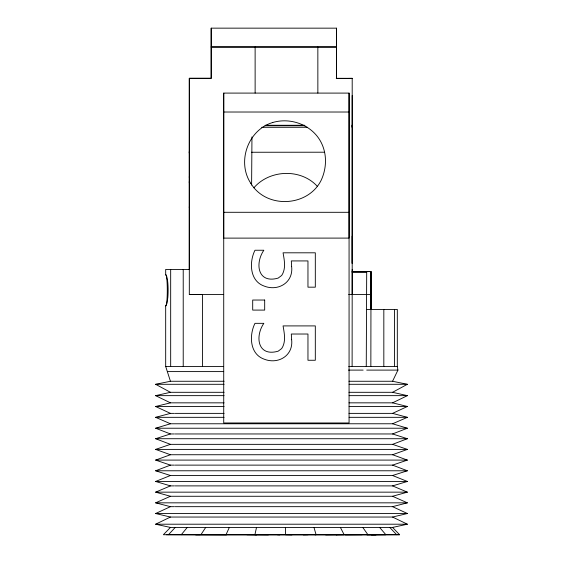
<?xml version="1.0" encoding="UTF-8"?>
<svg xmlns="http://www.w3.org/2000/svg" width="563" height="563" viewBox="0 0 563 563"><rect width="100%" height="100%" fill="white"/><g stroke="black" fill="none" stroke-linecap="round" stroke-linejoin="round"><path stroke-width="0.84" d="M224.088 381.264L170.441 381.264L165.684 366.443L165.677 305.906L166.937 303.408L167.837 297.384A15.511 2.555 -90 0 0 167.704 281.739L166.704 276.306L165.684 274.758L165.684 269.431L189.302 269.431M170.673 366.443L170.673 269.431M183.221 366.443L183.221 269.431M189.309 152.538L189.309 151.693L189.316 153.178M202.469 366.443L202.469 294.498L189.302 294.456L223.581 294.498M189.259 269.508L189.309 78.306L211.202 78.306L211.195 28.15L336.533 28.164L336.519 78.609L352.206 78.341L336.252 78.306M255.13 93.064L255.123 47.025M317.863 93.064L317.849 47.025M336.519 78.609L336.533 28.164M349.067 93.106L349.067 238.1L223.722 238.121L223.729 93.106L223.722 422.975L349.067 422.975L349.067 93.099L223.722 93.092M352.114 366.443L352.199 271.479L371.003 271.598L370.855 366.443M352.206 124.965L352.206 127.266L352.206 125.282M366.26 366.443L366.696 271.598M383.825 366.443L383.825 309.439M394.424 366.443L394.424 309.439M349.004 381.264L392.559 381.264L397.928 370.102L397.316 366.443L397.316 309.439L366.576 309.439M189.302 176.662L189.302 177.422M189.295 207.557L189.295 206.797M251.612 185.058L251.957 136.936M256.51 527.432L254.912 534.73L268.389 534.85M226.009 534.73L229.331 527.432M205.713 527.432L200.885 534.73L226.396 534.85M181.258 534.73L187.261 527.432M168.457 534.73L175.227 527.432M170.441 527.432L163.369 534.73L399.631 534.73L392.559 527.432L170.441 527.432L155.62 524.209L170.441 517.045L392.559 517.045L407.38 513.526L392.559 506.665L390.476 506.665M253.878 187.824C269.642 169.449 300.923 168.323 317.321 186.339M165.684 274.758L165.853 274.61A15.687 1.506 90 0 1 167.288 289.009A15.687 1.506 90 0 1 166.099 305.625L165.677 305.906M349.004 392.305L392.559 392.305L407.38 384.297L392.559 381.264M349.004 402.841L392.559 402.841L407.38 395.648L392.559 392.305M272.759 122.495C248.001 129.8 236.636 161.862 250.788 183.285M349.004 413.376L392.559 413.376L407.38 406.493L392.559 402.841M170.441 517.045L155.62 513.526L170.441 506.665L174.431 506.665M170.441 506.665L155.62 502.836L170.441 496.277L392.559 496.277L407.38 492.153L392.559 485.89L175.227 485.89M174.431 433.96L170.441 433.96L155.62 428.225L170.441 423.77L392.559 423.77L407.38 417.331L392.559 413.376M170.441 496.277L155.62 492.153L170.441 485.89L174.431 485.89M170.441 485.89L155.62 481.464L170.441 475.503L392.559 475.503L407.38 470.781L392.559 465.122L175.227 465.122M175.227 433.96L392.559 433.96L407.38 428.225L392.559 423.77M170.441 475.503L155.62 470.781L170.441 465.122L174.431 465.122M392.559 444.348L407.38 449.401L392.559 454.735L170.441 454.735L155.62 449.401L170.441 444.348L392.559 444.348L407.38 438.718L392.559 433.96M170.441 465.122L155.62 460.091L170.441 454.735M392.559 465.122L407.38 460.091L392.559 454.735M170.441 444.348L155.62 438.718L170.441 433.96M392.559 485.89L407.38 481.464L392.559 475.503M170.441 423.77L155.62 417.331L170.441 413.376L174.431 413.376M392.559 506.665L407.38 502.836L392.559 496.277M170.441 413.376L155.62 406.493L170.441 402.841L224.088 402.841M170.441 402.841L155.62 395.648L170.441 392.305L224.088 392.305M392.559 527.432L407.38 524.209L392.559 517.045M170.441 392.305L155.62 384.297L170.441 381.264M272.752 122.495C289.889 117.414 309.671 124.156 319.397 139.357C327.117 151.56 327.216 167.112 321.269 180.047C308.172 207.036 266.229 209.197 250.788 183.278M315.062 534.85L316.068 534.73L313.999 527.432M303.309 534.85L308.088 534.73M336.202 534.85L344.148 534.73L340.397 527.432M325.66 534.85L336.991 534.73M345.302 534.85L362.115 534.73M366.977 534.85L385.873 534.73L379.624 527.432M371.362 534.85L399.631 534.73M211.188 46.954L336.533 46.961M211.188 47.025L336.505 47.025M223.722 112.016L349.067 112.023M265.187 125.282L304.745 125.289M265.124 125.732L304.829 125.732M261.689 127.301L307.391 127.28M251.443 152.256L324.175 152.214M223.722 212.293L349.067 212.307M352.206 271.598L371.003 271.598L371.003 309.439L371.003 271.739M352.206 272.569L366.696 272.569M348.701 294.498L371.045 294.498M165.684 366.443L223.581 366.443M348.771 366.443L397.316 366.443M348.462 370.102L363.128 370.102M366.731 370.102L397.928 370.102M167.549 371.594L223.694 371.594M155.62 384.297L224.081 384.297M349.116 384.297L407.38 384.297M155.62 395.648L224.081 395.648M349.116 395.648L407.38 395.648M155.62 406.493L224.081 406.493M349.116 406.493L407.38 406.493M175.227 413.376L224.088 413.376M155.62 417.331L224.081 417.331M349.116 417.331L407.38 417.331M155.62 428.225L407.38 428.225M155.62 438.718L407.38 438.718M155.62 449.401L407.38 449.401M155.62 460.091L407.38 460.091M155.62 470.781L407.38 470.781M155.62 481.464L407.38 481.464M155.62 492.153L407.38 492.153M155.62 502.836L407.38 502.836M175.227 506.665L389.779 506.665M155.62 513.526L407.38 513.526M155.62 524.209L407.38 524.209M195.685 534.85L376.014 534.85M166.324 534.73L200.337 534.85M246.932 534.73L256.637 534.85M291.937 534.85L285.631 534.73L285.385 527.432M277.369 534.73L279.762 534.85M389.779 527.432L396.676 534.73M362.776 527.432L367.956 534.73M189.309 182.933L189.309 181.448M352.192 95.527L352.206 263.498L352.192 236.143M352.206 269.431L352.213 272.042M352.199 78.306L352.199 294.498M211.195 28.15L211.202 78.306L189.309 78.306L189.309 294.512M291.641 266.602C293.513 282.506 278.192 291.606 264.223 286.095C249.613 281.05 249.036 262.119 254.969 250.246L263.843 250.246C254.807 263.4 257.58 283.984 278.143 278.108L281.676 275.476C286.173 268.762 284.357 260.247 283.062 252.808L315.315 252.808L315.315 287.172L307.961 287.172L307.961 260.929L291.303 260.929L291.641 266.602M291.641 339.7C293.513 355.598 278.192 364.697 264.223 359.187C249.613 354.141 249.036 335.21 254.969 323.338L263.843 323.338C254.807 336.491 257.58 357.076 278.143 351.199L281.676 348.574C286.173 341.854 284.357 333.338 283.062 325.907L315.315 325.907L315.315 360.264L307.961 360.264L307.961 334.021L291.303 334.021L291.641 339.7M264.68 300.037L252.696 300.037L252.696 310.093L264.68 310.093L264.68 300.037"/></g></svg>
